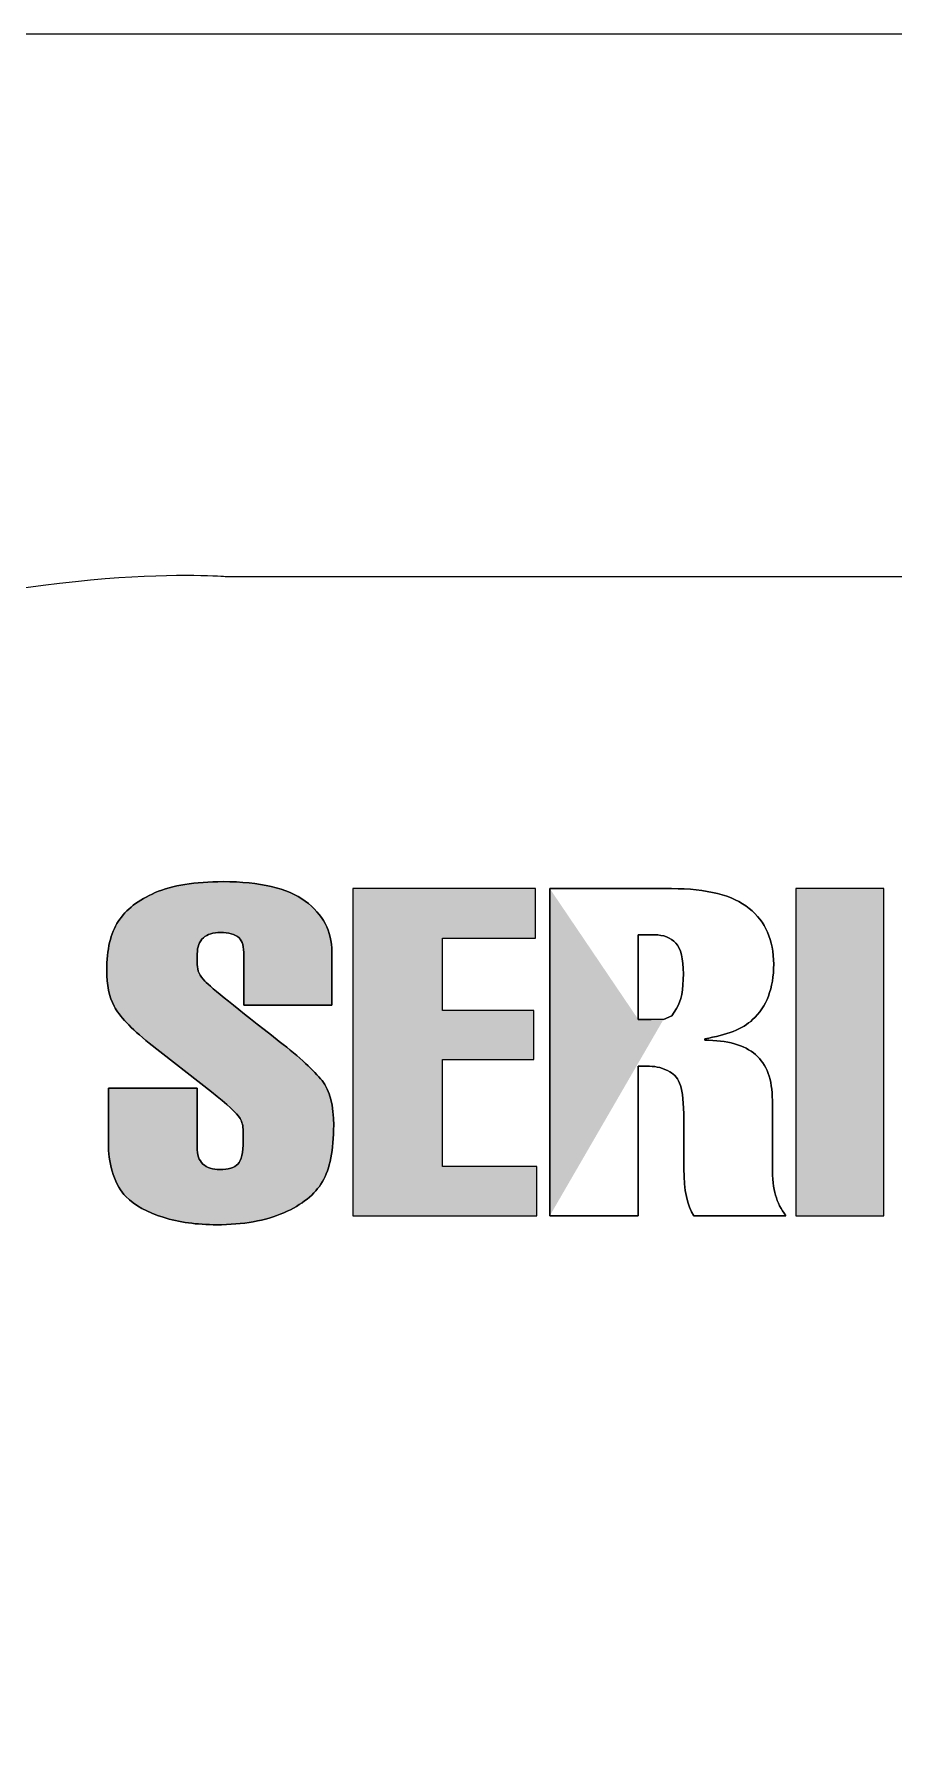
# Model space of a CAD drawing. Header units: millimetres. Extents: x -180913 to 13185, y -18310 to 9270.
# Drawn here: x 5518.8 to 5551.8, y 4420.1 to 4485.7 of the extents above; entities that cross this region are included whole.
import ezdxf

# ---------------------------------------------------------------- set-up
doc = ezdxf.new("R2010")
doc.units = ezdxf.units.MM
doc.header["$MEASUREMENT"] = 0
doc.layers.get('0').update_dxf_attribs({"lineweight": 25})

msp = doc.modelspace()

# ---------------------------------------------------------------- hatches: boundary and pattern name
h = msp.add_hatch(color=256)
edge = h.paths.add_edge_path()
edge.add_spline(control_points=[(5526.878, 4448.463), (5526.878, 4448.463), (5530.255, 4448.463), (5530.255, 4448.463), (5530.255, 4448.463), (5530.255, 4448.463), (5530.255, 4450.504), (5530.255, 4450.504), (5530.255, 4450.504), (5530.255, 4451.302), (5529.913, 4451.951), (5529.229, 4452.451), (5529.229, 4452.451), (5528.545, 4452.95), (5527.496, 4453.2), (5526.082, 4453.2), (5526.082, 4453.2), (5524.993, 4453.2), (5524.123, 4453.059), (5523.472, 4452.778), (5523.472, 4452.778), (5522.821, 4452.497), (5522.348, 4452.129), (5522.053, 4451.676), (5522.053, 4451.676), (5521.757, 4451.222), (5521.61, 4450.593), (5521.61, 4449.79), (5521.61, 4449.79), (5521.61, 4449.238), (5521.704, 4448.78), (5521.894, 4448.416), (5521.894, 4448.416), (5522.083, 4448.051), (5522.532, 4447.579), (5523.243, 4446.999), (5523.243, 4446.999), (5523.243, 4446.999), (5525.633, 4445.13), (5525.633, 4445.13), (5525.633, 4445.13), (5526.244, 4444.648), (5526.609, 4444.309), (5526.729, 4444.114), (5526.729, 4444.114), (5526.809, 4443.976), (5526.848, 4443.812), (5526.848, 4443.623), (5526.848, 4443.623), (5526.848, 4443.623), (5526.848, 4443.253), (5526.848, 4443.253), (5526.848, 4443.253), (5526.848, 4442.799), (5526.78, 4442.502), (5526.644, 4442.361), (5526.644, 4442.361), (5526.508, 4442.22), (5526.277, 4442.15), (5525.952, 4442.15), (5525.952, 4442.15), (5525.673, 4442.15), (5525.457, 4442.22), (5525.305, 4442.361), (5525.305, 4442.361), (5525.152, 4442.502), (5525.076, 4442.719), (5525.076, 4443.011), (5525.076, 4443.011), (5525.076, 4443.011), (5525.076, 4445.277), (5525.076, 4445.277), (5525.076, 4445.277), (5525.076, 4445.277), (5521.679, 4445.277), (5521.679, 4445.277), (5521.679, 4445.277), (5521.679, 4445.277), (5521.679, 4443.011), (5521.679, 4443.011), (5521.679, 4443.011), (5521.679, 4442.667), (5521.739, 4442.315), (5521.859, 4441.956), (5521.859, 4441.956), (5521.978, 4441.597), (5522.141, 4441.317), (5522.347, 4441.117), (5522.347, 4441.117), (5522.692, 4440.772), (5523.168, 4440.505), (5523.776, 4440.316), (5523.776, 4440.316), (5524.384, 4440.126), (5525.069, 4440.031), (5525.833, 4440.031), (5525.833, 4440.031), (5526.848, 4440.031), (5527.707, 4440.184), (5528.407, 4440.488), (5528.407, 4440.488), (5529.108, 4440.792), (5529.602, 4441.191), (5529.891, 4441.685), (5529.891, 4441.685), (5530.18, 4442.179), (5530.324, 4442.899), (5530.324, 4443.847), (5530.324, 4443.847), (5530.324, 4444.605), (5530.175, 4445.176), (5529.876, 4445.561), (5529.876, 4445.561), (5529.578, 4445.945), (5529.03, 4446.448), (5528.233, 4447.068), (5528.233, 4447.068), (5526.593, 4448.348), (5525.64, 4449.121), (5525.374, 4449.385), (5525.374, 4449.385), (5525.182, 4449.574), (5525.086, 4449.787), (5525.086, 4450.022), (5525.086, 4450.022), (5525.086, 4450.022), (5525.086, 4450.427), (5525.086, 4450.427), (5525.086, 4450.427), (5525.086, 4450.697), (5525.164, 4450.902), (5525.32, 4451.043), (5525.32, 4451.043), (5525.476, 4451.183), (5525.696, 4451.254), (5525.982, 4451.254), (5525.982, 4451.254), (5526.294, 4451.254), (5526.53, 4451.182), (5526.689, 4451.038), (5526.689, 4451.038), (5526.815, 4450.929), (5526.878, 4450.703), (5526.878, 4450.358)], knot_values=[-1, -1, -1, -1, -0.973684, -0.973684, -0.973684, -0.973684, -0.947368, -0.947368, -0.947368, -0.947368, -0.921053, -0.921053, -0.921053, -0.921053, -0.894737, -0.894737, -0.894737, -0.894737, -0.868421, -0.868421, -0.868421, -0.868421, -0.842105, -0.842105, -0.842105, -0.842105, -0.815789, -0.815789, -0.815789, -0.815789, -0.789474, -0.789474, -0.789474, -0.789474, -0.763158, -0.763158, -0.763158, -0.763158, -0.736842, -0.736842, -0.736842, -0.736842, -0.710526, -0.710526, -0.710526, -0.710526, -0.684211, -0.684211, -0.684211, -0.684211, -0.657895, -0.657895, -0.657895, -0.657895, -0.631579, -0.631579, -0.631579, -0.631579, -0.605263, -0.605263, -0.605263, -0.605263, -0.578947, -0.578947, -0.578947, -0.578947, -0.552632, -0.552632, -0.552632, -0.552632, -0.526316, -0.526316, -0.526316, -0.526316, -0.5, -0.5, -0.5, -0.5, -0.473684, -0.473684, -0.473684, -0.473684, -0.447368, -0.447368, -0.447368, -0.447368, -0.421053, -0.421053, -0.421053, -0.421053, -0.394737, -0.394737, -0.394737, -0.394737, -0.368421, -0.368421, -0.368421, -0.368421, -0.342105, -0.342105, -0.342105, -0.342105, -0.315789, -0.315789, -0.315789, -0.315789, -0.289474, -0.289474, -0.289474, -0.289474, -0.263158, -0.263158, -0.263158, -0.263158, -0.236842, -0.236842, -0.236842, -0.236842, -0.210526, -0.210526, -0.210526, -0.210526, -0.184211, -0.184211, -0.184211, -0.184211, -0.157895, -0.157895, -0.157895, -0.157895, -0.131579, -0.131579, -0.131579, -0.131579, -0.105263, -0.105263, -0.105263, -0.105263, -0.078947, -0.078947, -0.078947, -0.078947, -0.052632, -0.052632, -0.052632, -0.052632], degree=3, periodic=0)
edge.add_spline(control_points=[(5526.878, 4450.358), (5526.878, 4450.358), (5526.878, 4450.358), (5526.878, 4450.358), (5526.878, 4450.358), (5526.878, 4450.358), (5526.878, 4448.463), (5526.878, 4448.463)], knot_values=[-0.052632, -0.052632, -0.052632, -0.052632, -0.026316, -0.026316, -0.026316, -0.026316, 0, 0, 0, 0], degree=3, periodic=0)
h = msp.add_hatch(color=256)
edge = h.paths.add_edge_path()
edge.add_spline(control_points=[(5531.061, 4440.376), (5531.061, 4440.376), (5531.061, 4452.933), (5531.061, 4452.933), (5531.061, 4452.933), (5531.061, 4452.933), (5538.073, 4452.933), (5538.073, 4452.933), (5538.073, 4452.933), (5538.073, 4452.933), (5538.073, 4451.03), (5538.073, 4451.03), (5538.073, 4451.03), (5538.073, 4451.03), (5534.507, 4451.03), (5534.507, 4451.03), (5534.507, 4451.03), (5534.507, 4451.03), (5534.507, 4448.257), (5534.507, 4448.257), (5534.507, 4448.257), (5534.507, 4448.257), (5538.003, 4448.257), (5538.003, 4448.257), (5538.003, 4448.257), (5538.003, 4448.257), (5538.003, 4446.379), (5538.003, 4446.379), (5538.003, 4446.379), (5538.003, 4446.379), (5534.507, 4446.379), (5534.507, 4446.379), (5534.507, 4446.379), (5534.507, 4446.379), (5534.507, 4442.271), (5534.507, 4442.271), (5534.507, 4442.271), (5534.507, 4442.271), (5538.123, 4442.271), (5538.123, 4442.271), (5538.123, 4442.271), (5538.123, 4442.271), (5538.123, 4440.376), (5538.123, 4440.376), (5538.123, 4440.376), (5538.123, 4440.376), (5531.061, 4440.376), (5531.061, 4440.376)], knot_values=[0, 0, 0, 0, 0.083333, 0.083333, 0.083333, 0.083333, 0.166667, 0.166667, 0.166667, 0.166667, 0.25, 0.25, 0.25, 0.25, 0.333333, 0.333333, 0.333333, 0.333333, 0.416667, 0.416667, 0.416667, 0.416667, 0.5, 0.5, 0.5, 0.5, 0.583333, 0.583333, 0.583333, 0.583333, 0.666667, 0.666667, 0.666667, 0.666667, 0.75, 0.75, 0.75, 0.75, 0.833333, 0.833333, 0.833333, 0.833333, 0.916667, 0.916667, 0.916667, 0.916667, 1, 1, 1, 1], degree=3, periodic=1)
h = msp.add_hatch(color=256)
edge = h.paths.add_edge_path()
edge.add_spline(control_points=[(5538.621, 4452.933), (5538.621, 4452.933), (5538.621, 4440.376), (5538.621, 4440.376), (5538.621, 4440.376), (5538.621, 4440.376), (5542.017, 4440.376), (5542.017, 4440.376), (5542.017, 4440.376), (5542.017, 4440.376), (5542.017, 4446.112), (5542.017, 4446.112), (5542.017, 4446.112), (5542.017, 4446.112), (5542.445, 4446.112), (5542.445, 4446.112), (5542.445, 4446.112), (5542.718, 4446.112), (5542.98, 4446.043), (5543.232, 4445.905), (5543.232, 4445.905), (5543.418, 4445.802), (5543.554, 4445.627), (5543.641, 4445.38), (5543.641, 4445.38), (5543.72, 4445.139), (5543.763, 4444.699), (5543.77, 4444.062), (5543.77, 4444.062), (5543.77, 4444.062), (5543.77, 4442.176), (5543.77, 4442.176), (5543.77, 4442.176), (5543.77, 4441.355), (5543.896, 4440.755), (5544.149, 4440.376), (5544.149, 4440.376), (5544.149, 4440.376), (5547.684, 4440.376), (5547.684, 4440.376), (5547.684, 4440.376), (5547.498, 4440.623), (5547.366, 4440.884), (5547.286, 4441.16), (5547.286, 4441.16), (5547.206, 4441.435), (5547.166, 4441.8), (5547.166, 4442.253), (5547.166, 4442.253), (5547.166, 4442.253), (5547.166, 4444.803), (5547.166, 4444.803), (5547.166, 4444.803), (5547.166, 4445.601), (5546.95, 4446.187), (5546.519, 4446.56), (5546.519, 4446.56), (5546.087, 4446.933), (5545.437, 4447.117), (5544.567, 4447.111), (5544.567, 4447.111), (5544.567, 4447.111), (5544.567, 4447.171), (5544.567, 4447.171), (5544.567, 4447.171), (5545.41, 4447.303), (5546.024, 4447.547), (5546.409, 4447.903), (5546.409, 4447.903), (5546.947, 4448.397), (5547.216, 4449.106), (5547.216, 4450.031), (5547.216, 4450.031), (5547.216, 4450.955), (5546.902, 4451.67), (5546.275, 4452.175), (5546.275, 4452.175), (5545.647, 4452.681), (5544.653, 4452.933), (5543.292, 4452.933), (5543.292, 4452.933), (5543.292, 4452.933), (5543.292, 4452.933), (5543.292, 4452.933)], knot_values=[-1, -1, -1, -1, -0.954545, -0.954545, -0.954545, -0.954545, -0.909091, -0.909091, -0.909091, -0.909091, -0.863636, -0.863636, -0.863636, -0.863636, -0.818182, -0.818182, -0.818182, -0.818182, -0.772727, -0.772727, -0.772727, -0.772727, -0.727273, -0.727273, -0.727273, -0.727273, -0.681818, -0.681818, -0.681818, -0.681818, -0.636364, -0.636364, -0.636364, -0.636364, -0.590909, -0.590909, -0.590909, -0.590909, -0.545455, -0.545455, -0.545455, -0.545455, -0.5, -0.5, -0.5, -0.5, -0.454545, -0.454545, -0.454545, -0.454545, -0.409091, -0.409091, -0.409091, -0.409091, -0.363636, -0.363636, -0.363636, -0.363636, -0.318182, -0.318182, -0.318182, -0.318182, -0.272727, -0.272727, -0.272727, -0.272727, -0.227273, -0.227273, -0.227273, -0.227273, -0.181818, -0.181818, -0.181818, -0.181818, -0.136364, -0.136364, -0.136364, -0.136364, -0.090909, -0.090909, -0.090909, -0.090909, -0.0625, -0.0625, -0.0625, -0.0625], degree=3, periodic=0)
edge.add_spline(control_points=[(5543.292, 4452.933), (5543.292, 4452.933), (5543.292, 4452.933), (5543.292, 4452.933), (5543.292, 4452.933), (5543.292, 4452.933), (5538.621, 4452.933), (5538.621, 4452.933)], knot_values=[-0.0625, -0.0625, -0.0625, -0.0625, -0.045455, -0.045455, -0.045455, -0.045455, 0, 0, 0, 0], degree=3, periodic=0)
edge = h.paths.add_edge_path(flags=0)
edge.add_spline(control_points=[(5542.987, 4447.912), (5542.987, 4447.912), (5543.31, 4448.051), (5543.31, 4448.051), (5543.31, 4448.051), (5543.31, 4448.051), (5543.486, 4448.33), (5543.486, 4448.33), (5543.486, 4448.33), (5543.662, 4448.608), (5543.75, 4449.052), (5543.75, 4449.66), (5543.75, 4449.66), (5543.75, 4450.24), (5543.652, 4450.635), (5543.456, 4450.845), (5543.456, 4450.845), (5543.26, 4451.054), (5542.987, 4451.159), (5542.635, 4451.159), (5542.635, 4451.159), (5542.635, 4451.159), (5542.017, 4451.159), (5542.017, 4451.159), (5542.017, 4451.159), (5542.017, 4451.159), (5542.017, 4447.912), (5542.017, 4447.912), (5542.017, 4447.912), (5542.017, 4447.912), (5542.987, 4447.912), (5542.987, 4447.912)], knot_values=[0, 0, 0, 0, 0.125, 0.125, 0.125, 0.125, 0.25, 0.25, 0.25, 0.25, 0.375, 0.375, 0.375, 0.375, 0.5, 0.5, 0.5, 0.5, 0.625, 0.625, 0.625, 0.625, 0.75, 0.75, 0.75, 0.75, 0.875, 0.875, 0.875, 0.875, 1, 1, 1, 1], degree=3, periodic=1)
edge = h.paths.add_edge_path(flags=16)
edge.add_spline(control_points=[(5542.017, 4447.912), (5542.017, 4447.912), (5542.017, 4451.159), (5542.017, 4451.159), (5542.017, 4451.159), (5542.017, 4451.159), (5542.635, 4451.159), (5542.635, 4451.159), (5542.635, 4451.159), (5542.987, 4451.159), (5543.26, 4451.054), (5543.456, 4450.845), (5543.456, 4450.845), (5543.652, 4450.635), (5543.75, 4450.24), (5543.75, 4449.66), (5543.75, 4449.66), (5543.75, 4449.052), (5543.662, 4448.608), (5543.486, 4448.33), (5543.486, 4448.33), (5543.486, 4448.33), (5543.31, 4448.051), (5543.31, 4448.051), (5543.31, 4448.051), (5543.31, 4448.051), (5542.987, 4447.912), (5542.987, 4447.912)], knot_values=[-1, -1, -1, -1, -0.857143, -0.857143, -0.857143, -0.857143, -0.714286, -0.714286, -0.714286, -0.714286, -0.571429, -0.571429, -0.571429, -0.571429, -0.428571, -0.428571, -0.428571, -0.428571, -0.285714, -0.285714, -0.285714, -0.285714, -0.142857, -0.142857, -0.142857, -0.142857, 0, 0, 0, 0], degree=3, periodic=0)
edge.add_spline(control_points=[(5538.621, 4440.376), (5538.621, 4440.376), (5542.017, 4440.376), (5542.017, 4440.376), (5542.017, 4440.376), (5542.017, 4440.376), (5542.017, 4446.112), (5542.017, 4446.112), (5542.017, 4446.112), (5542.017, 4446.112), (5542.445, 4446.112), (5542.445, 4446.112), (5542.445, 4446.112), (5542.718, 4446.112), (5542.98, 4446.043), (5543.232, 4445.905), (5543.232, 4445.905), (5543.418, 4445.802), (5543.554, 4445.627), (5543.641, 4445.38), (5543.641, 4445.38), (5543.72, 4445.139), (5543.763, 4444.699), (5543.77, 4444.062), (5543.77, 4444.062), (5543.77, 4444.062), (5543.77, 4442.176), (5543.77, 4442.176), (5543.77, 4442.176), (5543.77, 4441.355), (5543.896, 4440.755), (5544.149, 4440.376), (5544.149, 4440.376), (5544.149, 4440.376), (5547.684, 4440.376), (5547.684, 4440.376), (5547.684, 4440.376), (5547.498, 4440.623), (5547.366, 4440.884), (5547.286, 4441.16), (5547.286, 4441.16), (5547.206, 4441.435), (5547.166, 4441.8), (5547.166, 4442.253), (5547.166, 4442.253), (5547.166, 4442.253), (5547.166, 4444.803), (5547.166, 4444.803), (5547.166, 4444.803), (5547.166, 4445.601), (5546.95, 4446.187), (5546.519, 4446.56), (5546.519, 4446.56), (5546.087, 4446.933), (5545.437, 4447.117), (5544.567, 4447.111), (5544.567, 4447.111), (5544.567, 4447.111), (5544.567, 4447.171), (5544.567, 4447.171), (5544.567, 4447.171), (5545.41, 4447.303), (5546.024, 4447.547), (5546.409, 4447.903), (5546.409, 4447.903), (5546.947, 4448.397), (5547.216, 4449.106), (5547.216, 4450.031), (5547.216, 4450.031), (5547.216, 4450.955), (5546.902, 4451.67), (5546.275, 4452.175), (5546.275, 4452.175), (5545.647, 4452.681), (5544.653, 4452.933), (5543.292, 4452.933)], knot_values=[-1, -1, -1, -1, -0.952381, -0.952381, -0.952381, -0.952381, -0.904762, -0.904762, -0.904762, -0.904762, -0.857143, -0.857143, -0.857143, -0.857143, -0.809524, -0.809524, -0.809524, -0.809524, -0.761905, -0.761905, -0.761905, -0.761905, -0.714286, -0.714286, -0.714286, -0.714286, -0.666667, -0.666667, -0.666667, -0.666667, -0.619048, -0.619048, -0.619048, -0.619048, -0.571429, -0.571429, -0.571429, -0.571429, -0.52381, -0.52381, -0.52381, -0.52381, -0.47619, -0.47619, -0.47619, -0.47619, -0.428571, -0.428571, -0.428571, -0.428571, -0.380952, -0.380952, -0.380952, -0.380952, -0.333333, -0.333333, -0.333333, -0.333333, -0.285714, -0.285714, -0.285714, -0.285714, -0.238095, -0.238095, -0.238095, -0.238095, -0.190476, -0.190476, -0.190476, -0.190476, -0.142857, -0.142857, -0.142857, -0.142857, -0.095238, -0.095238, -0.095238, -0.095238], degree=3, periodic=0)
edge.add_spline(control_points=[(5543.292, 4452.933), (5543.292, 4452.933), (5543.292, 4452.933), (5543.292, 4452.933), (5543.292, 4452.933), (5543.292, 4452.933), (5538.621, 4452.933), (5538.621, 4452.933)], knot_values=[-0.095238, -0.095238, -0.095238, -0.095238, -0.047619, -0.047619, -0.047619, -0.047619, 0, 0, 0, 0], degree=3, periodic=0)
h = msp.add_hatch(color=256)
edge = h.paths.add_edge_path()
edge.add_spline(control_points=[(5548.063, 4440.376), (5548.063, 4440.376), (5548.063, 4452.933), (5548.063, 4452.933), (5548.063, 4452.933), (5548.063, 4452.933), (5551.439, 4452.933), (5551.439, 4452.933), (5551.439, 4452.933), (5551.439, 4452.933), (5551.439, 4440.376), (5551.439, 4440.376), (5551.439, 4440.376), (5551.439, 4440.376), (5548.063, 4440.376), (5548.063, 4440.376)], knot_values=[0, 0, 0, 0, 0.25, 0.25, 0.25, 0.25, 0.5, 0.5, 0.5, 0.5, 0.75, 0.75, 0.75, 0.75, 1, 1, 1, 1], degree=3, periodic=1)

# ---------------------------------------------------------------- linework, layer by layer
msp.add_lwpolyline([(5335.166, 4265.731), (6085.166, 4265.731), (6085.166, 4485.731), (5335.166, 4485.731), (5335.166, 4265.731)], close=True)
at = {"color": 0}
msp.add_open_spline([(5782.708, 4485.731), (5782.708, 4485.731), (5775.793, 4464.902), (5732.948, 4464.902), (5732.948, 4464.902), (5732.948, 4464.902), (5526.176, 4464.902), (5526.176, 4464.902)], degree=3, knots=[0.1428571, 0.1428571, 0.1428571, 0.1428571, 0.2857143, 0.2857143, 0.2857143, 0.2857143, 0.4285714, 0.4285714, 0.4285714, 0.4285714], dxfattribs=at)
msp.add_open_spline([(5526.176, 4464.902), (5526.176, 4464.902), (5498.483, 4467.279), (5479.203, 4438.251)], degree=3, dxfattribs=at)
at = {"lineweight": 5}
for points, knots in [([(5526.878, 4448.463), (5526.878, 4448.463), (5526.878, 4450.358), (5526.878, 4450.358), (5526.878, 4450.358), (5526.878, 4450.358), (5526.878, 4450.358), (5526.878, 4450.358), (5526.878, 4450.358), (5526.878, 4450.703), (5526.815, 4450.929), (5526.689, 4451.038), (5526.689, 4451.038), (5526.53, 4451.182), (5526.294, 4451.254), (5525.982, 4451.254), (5525.982, 4451.254), (5525.696, 4451.254), (5525.476, 4451.183), (5525.32, 4451.043), (5525.32, 4451.043), (5525.164, 4450.902), (5525.086, 4450.697), (5525.086, 4450.427), (5525.086, 4450.427), (5525.086, 4450.427), (5525.086, 4450.022), (5525.086, 4450.022), (5525.086, 4450.022), (5525.086, 4449.787), (5525.182, 4449.574), (5525.374, 4449.385), (5525.374, 4449.385), (5525.64, 4449.121), (5526.593, 4448.348), (5528.233, 4447.068), (5528.233, 4447.068), (5529.03, 4446.448), (5529.578, 4445.945), (5529.876, 4445.561), (5529.876, 4445.561), (5530.175, 4445.176), (5530.324, 4444.605), (5530.324, 4443.847), (5530.324, 4443.847), (5530.324, 4442.899), (5530.18, 4442.179), (5529.891, 4441.685), (5529.891, 4441.685), (5529.602, 4441.191), (5529.108, 4440.792), (5528.407, 4440.488), (5528.407, 4440.488), (5527.707, 4440.184), (5526.848, 4440.031), (5525.833, 4440.031), (5525.833, 4440.031), (5525.069, 4440.031), (5524.384, 4440.126), (5523.776, 4440.316), (5523.776, 4440.316), (5523.168, 4440.505), (5522.692, 4440.772), (5522.347, 4441.117), (5522.347, 4441.117), (5522.141, 4441.317), (5521.978, 4441.597), (5521.859, 4441.956), (5521.859, 4441.956), (5521.739, 4442.315), (5521.679, 4442.667), (5521.679, 4443.011), (5521.679, 4443.011), (5521.679, 4443.011), (5521.679, 4445.277), (5521.679, 4445.277), (5521.679, 4445.277), (5521.679, 4445.277), (5525.076, 4445.277), (5525.076, 4445.277), (5525.076, 4445.277), (5525.076, 4445.277), (5525.076, 4443.011), (5525.076, 4443.011), (5525.076, 4443.011), (5525.076, 4442.719), (5525.152, 4442.502), (5525.305, 4442.361), (5525.305, 4442.361), (5525.457, 4442.22), (5525.673, 4442.15), (5525.952, 4442.15), (5525.952, 4442.15), (5526.277, 4442.15), (5526.508, 4442.22), (5526.644, 4442.361), (5526.644, 4442.361), (5526.78, 4442.502), (5526.848, 4442.799), (5526.848, 4443.253), (5526.848, 4443.253), (5526.848, 4443.253), (5526.848, 4443.623), (5526.848, 4443.623), (5526.848, 4443.623), (5526.848, 4443.812), (5526.809, 4443.976), (5526.729, 4444.114), (5526.729, 4444.114), (5526.609, 4444.309), (5526.244, 4444.648), (5525.633, 4445.13), (5525.633, 4445.13), (5525.633, 4445.13), (5523.243, 4446.999), (5523.243, 4446.999), (5523.243, 4446.999), (5522.532, 4447.579), (5522.083, 4448.051), (5521.894, 4448.416), (5521.894, 4448.416), (5521.704, 4448.78), (5521.61, 4449.238), (5521.61, 4449.79), (5521.61, 4449.79), (5521.61, 4450.593), (5521.757, 4451.222), (5522.053, 4451.676), (5522.053, 4451.676), (5522.348, 4452.129), (5522.821, 4452.497), (5523.472, 4452.778), (5523.472, 4452.778), (5524.123, 4453.059), (5524.993, 4453.2), (5526.082, 4453.2), (5526.082, 4453.2), (5527.496, 4453.2), (5528.545, 4452.95), (5529.229, 4452.451), (5529.229, 4452.451), (5529.913, 4451.951), (5530.255, 4451.302), (5530.255, 4450.504), (5530.255, 4450.504), (5530.255, 4450.504), (5530.255, 4448.463), (5530.255, 4448.463)], [0, 0, 0, 0, 0.027027, 0.027027, 0.027027, 0.027027, 0.054054, 0.054054, 0.054054, 0.054054, 0.081081, 0.081081, 0.081081, 0.081081, 0.108108, 0.108108, 0.108108, 0.108108, 0.135135, 0.135135, 0.135135, 0.135135, 0.162162, 0.162162, 0.162162, 0.162162, 0.189189, 0.189189, 0.189189, 0.189189, 0.216216, 0.216216, 0.216216, 0.216216, 0.243243, 0.243243, 0.243243, 0.243243, 0.27027, 0.27027, 0.27027, 0.27027, 0.297297, 0.297297, 0.297297, 0.297297, 0.324324, 0.324324, 0.324324, 0.324324, 0.351351, 0.351351, 0.351351, 0.351351, 0.378378, 0.378378, 0.378378, 0.378378, 0.405405, 0.405405, 0.405405, 0.405405, 0.432432, 0.432432, 0.432432, 0.432432, 0.459459, 0.459459, 0.459459, 0.459459, 0.486486, 0.486486, 0.486486, 0.486486, 0.513514, 0.513514, 0.513514, 0.513514, 0.540541, 0.540541, 0.540541, 0.540541, 0.567568, 0.567568, 0.567568, 0.567568, 0.594595, 0.594595, 0.594595, 0.594595, 0.621622, 0.621622, 0.621622, 0.621622, 0.648649, 0.648649, 0.648649, 0.648649, 0.675676, 0.675676, 0.675676, 0.675676, 0.702703, 0.702703, 0.702703, 0.702703, 0.72973, 0.72973, 0.72973, 0.72973, 0.756757, 0.756757, 0.756757, 0.756757, 0.783784, 0.783784, 0.783784, 0.783784, 0.810811, 0.810811, 0.810811, 0.810811, 0.837838, 0.837838, 0.837838, 0.837838, 0.864865, 0.864865, 0.864865, 0.864865, 0.891892, 0.891892, 0.891892, 0.891892, 0.918919, 0.918919, 0.918919, 0.918919, 0.945946, 0.945946, 0.945946, 0.945946, 0.972973, 0.972973, 0.972973, 0.972973, 1, 1, 1, 1]), ([(5531.061, 4440.376), (5531.061, 4440.376), (5531.061, 4452.933), (5531.061, 4452.933), (5531.061, 4452.933), (5531.061, 4452.933), (5538.073, 4452.933), (5538.073, 4452.933), (5538.073, 4452.933), (5538.073, 4452.933), (5538.073, 4451.03), (5538.073, 4451.03), (5538.073, 4451.03), (5538.073, 4451.03), (5534.507, 4451.03), (5534.507, 4451.03), (5534.507, 4451.03), (5534.507, 4451.03), (5534.507, 4448.257), (5534.507, 4448.257), (5534.507, 4448.257), (5534.507, 4448.257), (5538.003, 4448.257), (5538.003, 4448.257), (5538.003, 4448.257), (5538.003, 4448.257), (5538.003, 4446.379), (5538.003, 4446.379), (5538.003, 4446.379), (5538.003, 4446.379), (5534.507, 4446.379), (5534.507, 4446.379), (5534.507, 4446.379), (5534.507, 4446.379), (5534.507, 4442.271), (5534.507, 4442.271), (5534.507, 4442.271), (5534.507, 4442.271), (5538.123, 4442.271), (5538.123, 4442.271), (5538.123, 4442.271), (5538.123, 4442.271), (5538.123, 4440.376), (5538.123, 4440.376), (5538.123, 4440.376), (5538.123, 4440.376), (5531.061, 4440.376), (5531.061, 4440.376)], [0, 0, 0, 0, 0.083333, 0.083333, 0.083333, 0.083333, 0.166667, 0.166667, 0.166667, 0.166667, 0.25, 0.25, 0.25, 0.25, 0.333333, 0.333333, 0.333333, 0.333333, 0.416667, 0.416667, 0.416667, 0.416667, 0.5, 0.5, 0.5, 0.5, 0.583333, 0.583333, 0.583333, 0.583333, 0.666667, 0.666667, 0.666667, 0.666667, 0.75, 0.75, 0.75, 0.75, 0.833333, 0.833333, 0.833333, 0.833333, 0.916667, 0.916667, 0.916667, 0.916667, 1, 1, 1, 1]), ([(5538.621, 4452.933), (5538.621, 4452.933), (5543.292, 4452.933), (5543.292, 4452.933), (5543.292, 4452.933), (5543.292, 4452.933), (5543.292, 4452.933), (5543.292, 4452.933), (5543.292, 4452.933), (5544.653, 4452.933), (5545.647, 4452.681), (5546.275, 4452.175), (5546.275, 4452.175), (5546.902, 4451.67), (5547.216, 4450.955), (5547.216, 4450.031), (5547.216, 4450.031), (5547.216, 4449.106), (5546.947, 4448.397), (5546.409, 4447.903), (5546.409, 4447.903), (5546.024, 4447.547), (5545.41, 4447.303), (5544.567, 4447.171), (5544.567, 4447.171), (5544.567, 4447.171), (5544.567, 4447.111), (5544.567, 4447.111), (5544.567, 4447.111), (5545.437, 4447.117), (5546.087, 4446.933), (5546.519, 4446.56), (5546.519, 4446.56), (5546.95, 4446.187), (5547.166, 4445.601), (5547.166, 4444.803), (5547.166, 4444.803), (5547.166, 4444.803), (5547.166, 4442.253), (5547.166, 4442.253), (5547.166, 4442.253), (5547.166, 4441.8), (5547.206, 4441.435), (5547.286, 4441.16), (5547.286, 4441.16), (5547.366, 4440.884), (5547.498, 4440.623), (5547.684, 4440.376), (5547.684, 4440.376), (5547.684, 4440.376), (5544.149, 4440.376), (5544.149, 4440.376), (5544.149, 4440.376), (5543.896, 4440.755), (5543.77, 4441.355), (5543.77, 4442.176), (5543.77, 4442.176), (5543.77, 4442.176), (5543.77, 4444.062), (5543.77, 4444.062), (5543.77, 4444.062), (5543.763, 4444.699), (5543.72, 4445.139), (5543.641, 4445.38), (5543.641, 4445.38), (5543.554, 4445.627), (5543.418, 4445.802), (5543.232, 4445.905), (5543.232, 4445.905), (5542.98, 4446.043), (5542.718, 4446.112), (5542.445, 4446.112), (5542.445, 4446.112), (5542.445, 4446.112), (5542.017, 4446.112), (5542.017, 4446.112), (5542.017, 4446.112), (5542.017, 4446.112), (5542.017, 4440.376), (5542.017, 4440.376), (5542.017, 4440.376), (5542.017, 4440.376), (5538.621, 4440.376), (5538.621, 4440.376)], [0, 0, 0, 0, 0.047619, 0.047619, 0.047619, 0.047619, 0.095238, 0.095238, 0.095238, 0.095238, 0.142857, 0.142857, 0.142857, 0.142857, 0.190476, 0.190476, 0.190476, 0.190476, 0.238095, 0.238095, 0.238095, 0.238095, 0.285714, 0.285714, 0.285714, 0.285714, 0.333333, 0.333333, 0.333333, 0.333333, 0.380952, 0.380952, 0.380952, 0.380952, 0.428571, 0.428571, 0.428571, 0.428571, 0.47619, 0.47619, 0.47619, 0.47619, 0.52381, 0.52381, 0.52381, 0.52381, 0.571429, 0.571429, 0.571429, 0.571429, 0.619048, 0.619048, 0.619048, 0.619048, 0.666667, 0.666667, 0.666667, 0.666667, 0.714286, 0.714286, 0.714286, 0.714286, 0.761905, 0.761905, 0.761905, 0.761905, 0.809524, 0.809524, 0.809524, 0.809524, 0.857143, 0.857143, 0.857143, 0.857143, 0.904762, 0.904762, 0.904762, 0.904762, 0.952381, 0.952381, 0.952381, 0.952381, 1, 1, 1, 1]), ([(5548.063, 4440.376), (5548.063, 4440.376), (5548.063, 4452.933), (5548.063, 4452.933), (5548.063, 4452.933), (5548.063, 4452.933), (5551.439, 4452.933), (5551.439, 4452.933), (5551.439, 4452.933), (5551.439, 4452.933), (5551.439, 4440.376), (5551.439, 4440.376), (5551.439, 4440.376), (5551.439, 4440.376), (5548.063, 4440.376), (5548.063, 4440.376)], [0, 0, 0, 0, 0.25, 0.25, 0.25, 0.25, 0.5, 0.5, 0.5, 0.5, 0.75, 0.75, 0.75, 0.75, 1, 1, 1, 1]), ([(5542.987, 4447.912), (5542.987, 4447.912), (5543.31, 4448.051), (5543.31, 4448.051), (5543.31, 4448.051), (5543.31, 4448.051), (5543.486, 4448.33), (5543.486, 4448.33), (5543.486, 4448.33), (5543.662, 4448.608), (5543.75, 4449.052), (5543.75, 4449.66), (5543.75, 4449.66), (5543.75, 4450.24), (5543.652, 4450.635), (5543.456, 4450.845), (5543.456, 4450.845), (5543.26, 4451.054), (5542.987, 4451.159), (5542.635, 4451.159), (5542.635, 4451.159), (5542.635, 4451.159), (5542.017, 4451.159), (5542.017, 4451.159), (5542.017, 4451.159), (5542.017, 4451.159), (5542.017, 4447.912), (5542.017, 4447.912)], [0, 0, 0, 0, 0.142857, 0.142857, 0.142857, 0.142857, 0.285714, 0.285714, 0.285714, 0.285714, 0.428571, 0.428571, 0.428571, 0.428571, 0.571429, 0.571429, 0.571429, 0.571429, 0.714286, 0.714286, 0.714286, 0.714286, 0.857143, 0.857143, 0.857143, 0.857143, 1, 1, 1, 1])]:
    msp.add_open_spline(points, degree=3, knots=knots, dxfattribs=at)
for points, knots in [([(5526.878, 4448.463), (5526.878, 4448.463), (5526.878, 4450.358), (5526.878, 4450.358), (5526.878, 4450.358), (5526.878, 4450.358), (5526.878, 4450.358), (5526.878, 4450.358), (5526.878, 4450.358), (5526.878, 4450.703), (5526.815, 4450.929), (5526.689, 4451.038), (5526.689, 4451.038), (5526.53, 4451.182), (5526.294, 4451.254), (5525.982, 4451.254), (5525.982, 4451.254), (5525.696, 4451.254), (5525.476, 4451.183), (5525.32, 4451.043), (5525.32, 4451.043), (5525.164, 4450.902), (5525.086, 4450.697), (5525.086, 4450.427), (5525.086, 4450.427), (5525.086, 4450.427), (5525.086, 4450.022), (5525.086, 4450.022), (5525.086, 4450.022), (5525.086, 4449.787), (5525.182, 4449.574), (5525.374, 4449.385), (5525.374, 4449.385), (5525.64, 4449.121), (5526.593, 4448.348), (5528.233, 4447.068), (5528.233, 4447.068), (5529.03, 4446.448), (5529.578, 4445.945), (5529.876, 4445.561), (5529.876, 4445.561), (5530.175, 4445.176), (5530.324, 4444.605), (5530.324, 4443.847), (5530.324, 4443.847), (5530.324, 4442.899), (5530.18, 4442.179), (5529.891, 4441.685), (5529.891, 4441.685), (5529.602, 4441.191), (5529.108, 4440.792), (5528.407, 4440.488), (5528.407, 4440.488), (5527.707, 4440.184), (5526.848, 4440.031), (5525.833, 4440.031), (5525.833, 4440.031), (5525.069, 4440.031), (5524.384, 4440.126), (5523.776, 4440.316), (5523.776, 4440.316), (5523.168, 4440.505), (5522.692, 4440.772), (5522.347, 4441.117), (5522.347, 4441.117), (5522.141, 4441.317), (5521.978, 4441.597), (5521.859, 4441.956), (5521.859, 4441.956), (5521.739, 4442.315), (5521.679, 4442.667), (5521.679, 4443.011), (5521.679, 4443.011), (5521.679, 4443.011), (5521.679, 4445.277), (5521.679, 4445.277), (5521.679, 4445.277), (5521.679, 4445.277), (5525.076, 4445.277), (5525.076, 4445.277), (5525.076, 4445.277), (5525.076, 4445.277), (5525.076, 4443.011), (5525.076, 4443.011), (5525.076, 4443.011), (5525.076, 4442.719), (5525.152, 4442.502), (5525.305, 4442.361), (5525.305, 4442.361), (5525.457, 4442.22), (5525.673, 4442.15), (5525.952, 4442.15), (5525.952, 4442.15), (5526.277, 4442.15), (5526.508, 4442.22), (5526.644, 4442.361), (5526.644, 4442.361), (5526.78, 4442.502), (5526.848, 4442.799), (5526.848, 4443.253), (5526.848, 4443.253), (5526.848, 4443.253), (5526.848, 4443.623), (5526.848, 4443.623), (5526.848, 4443.623), (5526.848, 4443.812), (5526.809, 4443.976), (5526.729, 4444.114), (5526.729, 4444.114), (5526.609, 4444.309), (5526.244, 4444.648), (5525.633, 4445.13), (5525.633, 4445.13), (5525.633, 4445.13), (5523.243, 4446.999), (5523.243, 4446.999), (5523.243, 4446.999), (5522.532, 4447.579), (5522.083, 4448.051), (5521.894, 4448.416), (5521.894, 4448.416), (5521.704, 4448.78), (5521.61, 4449.238), (5521.61, 4449.79), (5521.61, 4449.79), (5521.61, 4450.593), (5521.757, 4451.222), (5522.053, 4451.676), (5522.053, 4451.676), (5522.348, 4452.129), (5522.821, 4452.497), (5523.472, 4452.778), (5523.472, 4452.778), (5524.123, 4453.059), (5524.993, 4453.2), (5526.082, 4453.2), (5526.082, 4453.2), (5527.496, 4453.2), (5528.545, 4452.95), (5529.229, 4452.451), (5529.229, 4452.451), (5529.913, 4451.951), (5530.255, 4451.302), (5530.255, 4450.504), (5530.255, 4450.504), (5530.255, 4450.504), (5530.255, 4448.463), (5530.255, 4448.463), (5530.255, 4448.463), (5530.255, 4448.463), (5526.878, 4448.463), (5526.878, 4448.463)], [0, 0, 0, 0, 0.026316, 0.026316, 0.026316, 0.026316, 0.052632, 0.052632, 0.052632, 0.052632, 0.078947, 0.078947, 0.078947, 0.078947, 0.105263, 0.105263, 0.105263, 0.105263, 0.131579, 0.131579, 0.131579, 0.131579, 0.157895, 0.157895, 0.157895, 0.157895, 0.184211, 0.184211, 0.184211, 0.184211, 0.210526, 0.210526, 0.210526, 0.210526, 0.236842, 0.236842, 0.236842, 0.236842, 0.263158, 0.263158, 0.263158, 0.263158, 0.289474, 0.289474, 0.289474, 0.289474, 0.315789, 0.315789, 0.315789, 0.315789, 0.342105, 0.342105, 0.342105, 0.342105, 0.368421, 0.368421, 0.368421, 0.368421, 0.394737, 0.394737, 0.394737, 0.394737, 0.421053, 0.421053, 0.421053, 0.421053, 0.447368, 0.447368, 0.447368, 0.447368, 0.473684, 0.473684, 0.473684, 0.473684, 0.5, 0.5, 0.5, 0.5, 0.526316, 0.526316, 0.526316, 0.526316, 0.552632, 0.552632, 0.552632, 0.552632, 0.578947, 0.578947, 0.578947, 0.578947, 0.605263, 0.605263, 0.605263, 0.605263, 0.631579, 0.631579, 0.631579, 0.631579, 0.657895, 0.657895, 0.657895, 0.657895, 0.684211, 0.684211, 0.684211, 0.684211, 0.710526, 0.710526, 0.710526, 0.710526, 0.736842, 0.736842, 0.736842, 0.736842, 0.763158, 0.763158, 0.763158, 0.763158, 0.789474, 0.789474, 0.789474, 0.789474, 0.815789, 0.815789, 0.815789, 0.815789, 0.842105, 0.842105, 0.842105, 0.842105, 0.868421, 0.868421, 0.868421, 0.868421, 0.894737, 0.894737, 0.894737, 0.894737, 0.921053, 0.921053, 0.921053, 0.921053, 0.947368, 0.947368, 0.947368, 0.947368, 0.973684, 0.973684, 0.973684, 0.973684, 1, 1, 1, 1]), ([(5538.621, 4452.933), (5538.621, 4452.933), (5543.292, 4452.933), (5543.292, 4452.933), (5543.292, 4452.933), (5543.292, 4452.933), (5543.292, 4452.933), (5543.292, 4452.933), (5543.292, 4452.933), (5544.653, 4452.933), (5545.647, 4452.681), (5546.275, 4452.175), (5546.275, 4452.175), (5546.902, 4451.67), (5547.216, 4450.955), (5547.216, 4450.031), (5547.216, 4450.031), (5547.216, 4449.106), (5546.947, 4448.397), (5546.409, 4447.903), (5546.409, 4447.903), (5546.024, 4447.547), (5545.41, 4447.303), (5544.567, 4447.171), (5544.567, 4447.171), (5544.567, 4447.171), (5544.567, 4447.111), (5544.567, 4447.111), (5544.567, 4447.111), (5545.437, 4447.117), (5546.087, 4446.933), (5546.519, 4446.56), (5546.519, 4446.56), (5546.95, 4446.187), (5547.166, 4445.601), (5547.166, 4444.803), (5547.166, 4444.803), (5547.166, 4444.803), (5547.166, 4442.253), (5547.166, 4442.253), (5547.166, 4442.253), (5547.166, 4441.8), (5547.206, 4441.435), (5547.286, 4441.16), (5547.286, 4441.16), (5547.366, 4440.884), (5547.498, 4440.623), (5547.684, 4440.376), (5547.684, 4440.376), (5547.684, 4440.376), (5544.149, 4440.376), (5544.149, 4440.376), (5544.149, 4440.376), (5543.896, 4440.755), (5543.77, 4441.355), (5543.77, 4442.176), (5543.77, 4442.176), (5543.77, 4442.176), (5543.77, 4444.062), (5543.77, 4444.062), (5543.77, 4444.062), (5543.763, 4444.699), (5543.72, 4445.139), (5543.641, 4445.38), (5543.641, 4445.38), (5543.554, 4445.627), (5543.418, 4445.802), (5543.232, 4445.905), (5543.232, 4445.905), (5542.98, 4446.043), (5542.718, 4446.112), (5542.445, 4446.112), (5542.445, 4446.112), (5542.445, 4446.112), (5542.017, 4446.112), (5542.017, 4446.112), (5542.017, 4446.112), (5542.017, 4446.112), (5542.017, 4440.376), (5542.017, 4440.376), (5542.017, 4440.376), (5542.017, 4440.376), (5538.621, 4440.376), (5538.621, 4440.376), (5538.621, 4440.376), (5538.621, 4440.376), (5538.621, 4452.933), (5538.621, 4452.933)], [0, 0, 0, 0, 0.045455, 0.045455, 0.045455, 0.045455, 0.090909, 0.090909, 0.090909, 0.090909, 0.136364, 0.136364, 0.136364, 0.136364, 0.181818, 0.181818, 0.181818, 0.181818, 0.227273, 0.227273, 0.227273, 0.227273, 0.272727, 0.272727, 0.272727, 0.272727, 0.318182, 0.318182, 0.318182, 0.318182, 0.363636, 0.363636, 0.363636, 0.363636, 0.409091, 0.409091, 0.409091, 0.409091, 0.454545, 0.454545, 0.454545, 0.454545, 0.5, 0.5, 0.5, 0.5, 0.545455, 0.545455, 0.545455, 0.545455, 0.590909, 0.590909, 0.590909, 0.590909, 0.636364, 0.636364, 0.636364, 0.636364, 0.681818, 0.681818, 0.681818, 0.681818, 0.727273, 0.727273, 0.727273, 0.727273, 0.772727, 0.772727, 0.772727, 0.772727, 0.818182, 0.818182, 0.818182, 0.818182, 0.863636, 0.863636, 0.863636, 0.863636, 0.909091, 0.909091, 0.909091, 0.909091, 0.954545, 0.954545, 0.954545, 0.954545, 1, 1, 1, 1]), ([(5542.987, 4447.912), (5542.987, 4447.912), (5543.31, 4448.051), (5543.31, 4448.051), (5543.31, 4448.051), (5543.31, 4448.051), (5543.486, 4448.33), (5543.486, 4448.33), (5543.486, 4448.33), (5543.662, 4448.608), (5543.75, 4449.052), (5543.75, 4449.66), (5543.75, 4449.66), (5543.75, 4450.24), (5543.652, 4450.635), (5543.456, 4450.845), (5543.456, 4450.845), (5543.26, 4451.054), (5542.987, 4451.159), (5542.635, 4451.159), (5542.635, 4451.159), (5542.635, 4451.159), (5542.017, 4451.159), (5542.017, 4451.159), (5542.017, 4451.159), (5542.017, 4451.159), (5542.017, 4447.912), (5542.017, 4447.912), (5542.017, 4447.912), (5542.017, 4447.912), (5542.987, 4447.912), (5542.987, 4447.912)], [0, 0, 0, 0, 0.125, 0.125, 0.125, 0.125, 0.25, 0.25, 0.25, 0.25, 0.375, 0.375, 0.375, 0.375, 0.5, 0.5, 0.5, 0.5, 0.625, 0.625, 0.625, 0.625, 0.75, 0.75, 0.75, 0.75, 0.875, 0.875, 0.875, 0.875, 1, 1, 1, 1])]:
    msp.add_open_spline(points, degree=3, knots=knots)
for points in [[(5538.621, 4440.376), (5538.621, 4440.376), (5538.621, 4452.933), (5538.621, 4452.933)], [(5530.255, 4448.463), (5530.255, 4448.463), (5526.878, 4448.463), (5526.878, 4448.463)], [(5542.017, 4447.912), (5542.017, 4447.912), (5542.515, 4447.912), (5542.515, 4447.912)]]:
    msp.add_open_spline(points, degree=3, dxfattribs=at)
for points in [[(5538.621, 4440.376), (5538.621, 4440.376), (5538.621, 4452.933), (5538.621, 4452.933)], [(5530.255, 4448.463), (5530.255, 4448.463), (5526.878, 4448.463), (5526.878, 4448.463)], [(5542.017, 4447.912), (5542.017, 4447.912), (5542.515, 4447.912), (5542.515, 4447.912)]]:
    msp.add_open_spline(points, degree=3)

doc.saveas('drawing.dxf')
